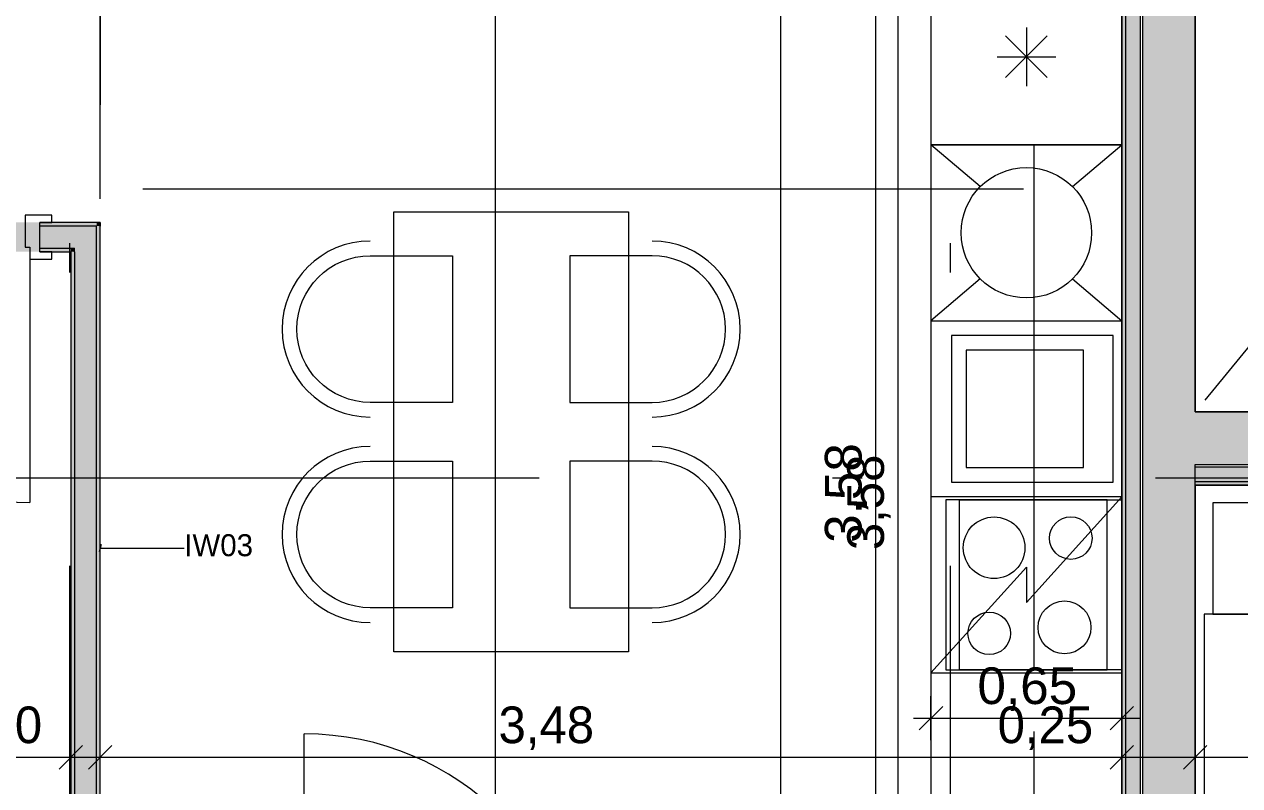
# Model space of a CAD drawing. Header units: metres. Extents: x -3 to 171, y -23 to 41.
# Drawn here: x 2.847 to 6.986, y -10.05 to -7.455 of the extents above; entities that cross this region are included whole.
import ezdxf

# ---------------------------------------------------------------- set-up
doc = ezdxf.new("R2010")
doc.units = ezdxf.units.M
doc.header["$MEASUREMENT"] = 0
for name, pattern in [('Achse', [0.004, 0.002, -0.001, 0, -0.001]), ('Schnittlinie', [0.006, 0.003, -0.0015, 0, -0.0015]), ('Strichlinie eng', [0.002, 0.0015, -0.0005]), ('Untersicht', [0.001, 0.0005, -0.0005])]:
    doc.linetypes.add(name, pattern=pattern)
for name, color, linetype in [('5._2.DG PP STG1_1_000 Achsraster', 7, 'Continuous'), ('5._2.DG PP STG1_1_110 Wand Aussen', 7, 'Continuous'), ('5._2.DG PP STG1_1_120 Wand Innen tragend', 7, 'Continuous'), ('5._2.DG PP STG1_1_130 Wand Innen', 7, 'Continuous'), ('5._2.DG PP STG1_1_220 Bodenaufbau', 7, 'Continuous'), ('5._2.DG PP STG1_1_230 Decke abgehaengt', 7, 'Continuous'), ('5._2.DG PP STG1_1_510 Möblierung', 7, 'Continuous'), ('5._2.DG PP STG1_1_530 Küche', 7, 'Continuous'), ('5._2.DG PP STG1_1_815 Raumbegrenzung', 7, 'Continuous'), ('5._2.DG PP STG1_1_851 Marker Schnitt', 7, 'Continuous'), ('5._2.DG PP STG1_1_915 Allgemein Beschriftung.x', 7, 'Continuous'), ('5._2.DG PP STG1_1_950 Polierplan Bemaßung', 7, 'Continuous'), ('5._2.DG PP STG1_1_950-1 Polierplan Bemaßung Küche', 7, 'Continuous')]:
    doc.layers.add(name, color=color, linetype=linetype)
doc.styles.add('ERSTELLTER_STIL_1', font='arial.ttf')
doc.styles.add('ERSTELLTER_STIL_2', font='')
doc.styles.get('ERSTELLTER_STIL_2').set_extended_font_data('Eurostile')

msp = doc.modelspace()

# ---------------------------------------------------------------- hatches: boundary and pattern name
at = {"layer": '5._2.DG PP STG1_1_120 Wand Innen tragend', "linetype": 'Continuous', "lineweight": 13, "true_color": 0x3f7f02}
for points in [[(6.835, -10.845), (6.835, -7.195), (6.6771, -7.195), (6.655, -7.2118), (6.655, -10.845)], [(11.595, -8.775), (6.835, -8.775), (6.835, -8.955), (11.595, -8.955)]]:
    msp.add_hatch(color=76, dxfattribs=at).paths.add_polyline_path(points)
at = {"layer": '5._2.DG PP STG1_1_120 Wand Innen tragend', "linetype": 'Continuous', "lineweight": 13, "true_color": 0xfb02fe}
for points in [[(6.5975, -10.845), (6.5975, -7.265), (6.585, -7.265), (6.585, -10.845)], [(11.8325, -9.0125), (6.835, -9.0125), (6.835, -9.025), (11.8325, -9.025)]]:
    msp.add_hatch(color=6, dxfattribs=at).paths.add_polyline_path(points)
at = {"layer": '5._2.DG PP STG1_1_120 Wand Innen tragend', "linetype": 'Continuous', "lineweight": 13, "true_color": 0xffaa00}
for points in [[(6.6475, -10.845), (6.6475, -7.2525), (6.6014, -7.2525), (6.5975, -7.2555), (6.5975, -10.845)], [(11.7825, -8.9625), (6.835, -8.9625), (6.835, -9.0125), (11.7825, -9.0125)]]:
    msp.add_hatch(color=40, dxfattribs=at).paths.add_polyline_path(points)
at = {"layer": '5._2.DG PP STG1_1_130 Wand Innen', "linetype": 'Continuous', "lineweight": 0, "true_color": 0xffffff}
msp.add_hatch(color=7, dxfattribs=at).paths.add_polyline_path([(2.9, -8.2295), (2.9, -8.1295), (2.01, -8.1295), (2.01, -8.2295)])
at = {"layer": '5._2.DG PP STG1_1_130 Wand Innen', "linetype": 'Continuous', "lineweight": 13, "true_color": 0xfb02fe}
for points in [[(2.9, -8.1295), (2.9, -8.142), (3.0925, -8.142), (3.0925, -8.1295)], [(3.0925, -8.142), (3.105, -8.142), (3.105, -8.1295)], [(3.0925, -8.1295), (3.0925, -8.142), (3.105, -8.1295)], [(3.0925, -8.142), (3.0925, -8.6195), (3.105, -8.6195), (3.105, -8.142)], [(3.005, -8.217), (2.9, -8.217), (2.9, -8.2295), (3.005, -8.2295)], [(3.005, -8.2295), (3.0175, -8.2295), (3.0175, -8.217)], [(3.005, -8.2295), (3.0175, -8.217), (3.005, -8.217)], [(3.005, -8.2295), (3.005, -8.6195), (3.0175, -8.6195), (3.0175, -8.2295)], [(3.005, -8.6195), (3.005, -10.845), (3.0175, -10.845), (3.0175, -8.6195)], [(3.105, -10.845), (3.105, -8.6195), (3.0925, -8.6195), (3.0925, -10.845)]]:
    msp.add_hatch(color=6, dxfattribs=at).paths.add_polyline_path(points)
at = {"layer": '5._2.DG PP STG1_1_130 Wand Innen', "linetype": 'Continuous', "lineweight": 13, "true_color": 0xffaa00}
for points in [[(2.9, -8.217), (3.0175, -8.217), (3.0175, -8.142), (2.9, -8.142)], [(3.0175, -8.217), (3.0925, -8.217), (3.0925, -8.142)], [(3.0175, -8.217), (3.0925, -8.142), (3.0175, -8.142)], [(3.0175, -8.217), (3.0175, -8.6195), (3.0925, -8.6195), (3.0925, -8.217)], [(3.0175, -8.6195), (3.0175, -10.845), (3.0925, -10.845), (3.0925, -8.6195)]]:
    msp.add_hatch(color=40, dxfattribs=at).paths.add_polyline_path(points)

# ---------------------------------------------------------------- linework, layer by layer
at = {"layer": '5._2.DG PP STG1_1_000 Achsraster', "color": 5, "linetype": 'Achse', "lineweight": 0, "ltscale": 1000}
for p, q in [((3, 3), (3, -22.5231)), ((6, 3), (6, -22.5231)), ((-1.5, -9), (21, -9))]:
    msp.add_line(p, q, dxfattribs=at)
at = {"layer": '5._2.DG PP STG1_1_110 Wand Aussen', "color": 7, "linetype": 'Continuous', "lineweight": 13, "ltscale": 1000}
msp.add_line((3.8004, -10.82), (3.8004, -9.873), dxfattribs=at)
msp.add_arc((3.8004, -10.82), 0.947, 0, 90, dxfattribs=at)
at = {"layer": '5._2.DG PP STG1_1_120 Wand Innen tragend', "color": 7, "linetype": 'Continuous', "lineweight": 13, "ltscale": 1000}
for p, q in [((6.6475, -7.2175), (6.6475, -10.845)), ((6.5975, -7.2555), (6.5975, -10.845)), ((6.835, -8.9625), (11.775, -8.9625)), ((6.835, -9.0125), (11.7825, -9.0125))]:
    msp.add_line(p, q, dxfattribs=at)
at = {"layer": '5._2.DG PP STG1_1_120 Wand Innen tragend', "color": 7, "linetype": 'Continuous', "lineweight": 18, "ltscale": 1000}
for p, q in [((6.655, -7.2118), (6.655, -10.845)), ((6.835, -8.955), (11.595, -8.955))]:
    msp.add_line(p, q, dxfattribs=at)
at = {"layer": '5._2.DG PP STG1_1_120 Wand Innen tragend', "color": 7, "linetype": 'Continuous', "lineweight": 18, "ltscale": 1000, "flags": 128}
for points in [[(6.835, -8.775), (6.835, -7.075)], [(11.595, -8.775), (6.835, -8.775)], [(6.835, -11.025), (6.835, -8.955)]]:
    msp.add_lwpolyline(points, dxfattribs=at)
at = {"layer": '5._2.DG PP STG1_1_120 Wand Innen tragend', "color": 7, "linetype": 'Continuous', "lineweight": 13, "ltscale": 1000, "flags": 128}
for points in [[(6.585, -7.265), (6.585, -10.845)], [(6.835, -8.9625), (6.835, -8.955)], [(6.835, -9.0125), (6.835, -8.9625)], [(6.835, -9.025), (6.835, -9.0125)], [(6.835, -9.025), (9.355, -9.025)]]:
    msp.add_lwpolyline(points, dxfattribs=at)
at = {"layer": '5._2.DG PP STG1_1_130 Wand Innen', "color": 7, "linetype": 'Continuous', "lineweight": 13, "ltscale": 1000}
for p, q in [((2.85, -8.1045), (2.85, -8.2145)), ((2.94, -8.1045), (2.85, -8.1045)), ((2.94, -8.1295), (2.94, -8.1045)), ((2.9, -8.2295), (2.9, -8.1295)), ((2.9, -8.1295), (2.94, -8.1295)), ((2.85, -8.2145), (2.865, -8.2145)), ((2.865, -8.2145), (2.865, -8.2545)), ((2.94, -8.2295), (2.9, -8.2295)), ((2.94, -8.2545), (2.94, -8.2295)), ((2.865, -8.2545), (2.94, -8.2545)), ((2.865, -8.2545), (2.865, -9.0845))]:
    msp.add_line(p, q, dxfattribs=at)
at = {"layer": '5._2.DG PP STG1_1_130 Wand Innen', "color": 8, "linetype": 'Untersicht', "lineweight": 13, "ltscale": 1000}
for p, q in [((2.01, -8.1295), (2.9, -8.1295)), ((2.01, -8.2295), (2.9, -8.2295))]:
    msp.add_line(p, q, dxfattribs=at)
at = {"layer": '5._2.DG PP STG1_1_130 Wand Innen', "color": 7, "linetype": 'Continuous', "lineweight": 18, "ltscale": 1000}
for p, q in [((2.9, -8.142), (2.9, -8.1295)), ((2.9, -8.142), (2.9, -8.1295)), ((2.9, -8.142), (2.9, -8.1295)), ((3.0175, -8.142), (2.9, -8.142)), ((2.9, -8.217), (2.9, -8.142)), ((2.9, -8.217), (2.9, -8.142)), ((2.9, -8.217), (2.9, -8.142)), ((3.0925, -8.142), (3.0175, -8.142)), ((3.0925, -8.217), (3.0925, -8.142)), ((3.0925, -8.217), (3.0925, -8.142)), ((2.9, -8.217), (3.0175, -8.217)), ((2.9, -8.2295), (2.9, -8.217)), ((2.9, -8.2295), (2.9, -8.217)), ((2.9, -8.2295), (2.9, -8.217)), ((3.0175, -8.2295), (3.0175, -8.217)), ((3.0175, -8.2295), (3.0175, -8.217)), ((3.0175, -8.2295), (3.0175, -8.6195)), ((3.0925, -8.6195), (3.0925, -8.217)), ((3.0175, -8.6195), (3.0175, -10.845)), ((3.0925, -10.845), (3.0925, -8.6195))]:
    msp.add_line(p, q, dxfattribs=at)
at = {"layer": '5._2.DG PP STG1_1_130 Wand Innen', "color": 7, "linetype": 'Continuous', "lineweight": 18, "ltscale": 1000, "flags": 128}
for points in [[(3.105, -8.1295), (2.9, -8.1295)], [(3.105, -8.1295), (3.105, -8.142)], [(3.105, -8.6195), (3.105, -8.142)], [(2.9, -8.2295), (3.005, -8.2295)], [(3.005, -8.2295), (3.005, -8.6195)], [(3.005, -8.6195), (3.005, -10.845)], [(3.105, -10.845), (3.105, -8.6195)]]:
    msp.add_lwpolyline(points, dxfattribs=at)
at = {"layer": '5._2.DG PP STG1_1_130 Wand Innen', "color": 7, "linetype": 'Continuous', "lineweight": 13, "ltscale": 1000}
msp.add_arc((2.865, -8.2545), 0.83, 180, 270, dxfattribs=at)
at = {"layer": '5._2.DG PP STG1_1_220 Bodenaufbau', "color": 7, "linetype": 'Continuous', "lineweight": 13, "ltscale": 1000, "true_color": 0xf4f4f4, "flags": 128}
for points in [[(11.975, -8.775), (6.835, -8.775), (6.835, -6.225), (8.295, -6.225), (8.295, -5.925), (8.745, -5.925), (8.745, -3.865), (11.085, -3.865), (11.085, -6.225), (10.925, -6.225), (10.925, -7.535), (11.975, -7.535)], [(7.985, -6.225), (6.835, -6.225), (6.835, -8.775), (8.055, -8.775), (8.055, -7.555), (7.985, -7.555)]]:
    msp.add_lwpolyline(points, close=True, dxfattribs=at)
at = {"layer": '5._2.DG PP STG1_1_230 Decke abgehaengt', "color": 8, "linetype": 'Untersicht', "lineweight": 13, "ltscale": 1000}
msp.add_line((8.925, -6.225), (6.8681, -8.7353), dxfattribs=at)
at = {"layer": '5._2.DG PP STG1_1_230 Decke abgehaengt', "color": 8, "linetype": 'Untersicht', "lineweight": 13, "ltscale": 1000, "flags": 128}
msp.add_lwpolyline([(6.835, -8.775), (8.1691, -8.775), (8.1691, -7.535), (8.925, -7.535), (8.925, -6.225), (6.835, -6.225)], close=True, dxfattribs=at)
at = {"layer": '5._2.DG PP STG1_1_510 Möblierung', "color": 8, "linetype": 'Continuous', "lineweight": 13, "ltscale": 1000, "true_color": 0x7e7f7f}
for p, q in [((7.735, -9.025), (6.835, -9.025)), ((6.835, -9.025), (6.835, -11.025))]:
    msp.add_line(p, q, dxfattribs=at)
at = {"layer": '5._2.DG PP STG1_1_510 Möblierung', "color": 8, "linetype": 'Continuous', "lineweight": 13, "ltscale": 1000, "true_color": 0x7e7f7f, "flags": 128}
for points in [[(4.905, -8.0932), (4.905, -9.5932), (4.105, -9.5932), (4.105, -8.0932)], [(7.525, -9.465), (7.565, -9.505), (7.675, -9.505), (7.675, -9.085), (6.895, -9.085), (6.895, -9.465)], [(6.865, -10.995), (7.705, -10.995), (7.705, -9.645), (7.525, -9.465), (6.865, -9.465)]]:
    msp.add_lwpolyline(points, close=True, dxfattribs=at)
for points in [[(4.305, -8.2432), (4.305, -8.7432), (4.025, -8.7432, -1), (4.025, -8.2432)], [(4.705, -8.2432), (4.705, -8.7432), (4.985, -8.7432, 1), (4.985, -8.2432)], [(4.305, -8.9432), (4.305, -9.4432), (4.025, -9.4432, -1), (4.025, -8.9432)], [(4.705, -8.9432), (4.705, -9.4432), (4.985, -9.4432, 1), (4.985, -8.9432)]]:
    msp.add_lwpolyline(points, format="xyb", close=True, dxfattribs=at)
at = {"layer": '5._2.DG PP STG1_1_510 Möblierung', "color": 8, "linetype": 'Continuous', "lineweight": 13, "ltscale": 1000, "true_color": 0x7e7f7f}
for centre, start, end in [((4.025, -8.4932), 90, 270), ((4.985, -8.4932), 270, 90), ((4.025, -9.1932), 90, 270), ((4.985, -9.1932), 270, 90)]:
    msp.add_arc(centre, 0.3, start, end, dxfattribs=at)
at = {"layer": '5._2.DG PP STG1_1_530 Küche', "color": 150, "linetype": 'Continuous', "lineweight": 13, "ltscale": 1000, "true_color": 0x0f7ffe}
for p, q in [((6.26, -7.465), (6.26, -7.665)), ((6.1893, -7.4943), (6.3307, -7.6357)), ((6.1893, -7.6357), (6.3307, -7.4943)), ((6.16, -7.565), (6.36, -7.565)), ((6.1029, -8.0079), (5.935, -7.865)), ((6.4171, -8.0079), (6.585, -7.865)), ((6.1029, -8.3221), (5.935, -8.465)), ((6.4171, -8.3221), (6.585, -8.465)), ((6.055, -8.565), (6.055, -8.965)), ((6.455, -8.565), (6.055, -8.565)), ((6.455, -8.965), (6.455, -8.565)), ((6.055, -8.965), (6.455, -8.965)), ((6.26, -9.425), (6.585, -9.065)), ((5.935, -9.665), (6.26, -9.305)), ((6.26, -9.305), (6.26, -9.425))]:
    msp.add_line(p, q, dxfattribs=at)
at = {"layer": '5._2.DG PP STG1_1_530 Küche', "color": 150, "linetype": 'Strichlinie eng', "lineweight": 13, "ltscale": 1000, "true_color": 0x0f7ffe}
for p, q in [((6.585, -7.865), (6.285, -7.865)), ((6.285, -7.865), (6.285, -10.845)), ((6.585, -10.845), (6.585, -7.865)), ((6.0325, -9.655), (6.0325, -9.075)), ((6.0325, -9.075), (6.585, -9.075)), ((6.285, -9.075), (6.285, -9.655)), ((6.585, -9.075), (6.585, -9.655)), ((6.585, -9.655), (6.0325, -9.655))]:
    msp.add_line(p, q, dxfattribs=at)
at = {"layer": '5._2.DG PP STG1_1_530 Küche', "color": 150, "linetype": 'Continuous', "lineweight": 13, "ltscale": 1000, "true_color": 0x0f7ffe, "flags": 128}
for points in [[(5.935, -7.265), (5.935, -7.865), (6.585, -7.865), (6.585, -7.265)], [(6.585, -10.845), (6.585, -7.865), (5.935, -7.865), (5.935, -10.845)], [(5.935, -7.865), (5.935, -8.465), (6.585, -8.465), (6.585, -7.865)], [(6.005, -8.515), (6.005, -9.015), (6.555, -9.015), (6.555, -8.515)], [(5.935, -9.065), (5.935, -9.665), (6.585, -9.665), (6.585, -9.065)], [(5.985, -9.075), (5.985, -9.655), (6.535, -9.655), (6.535, -9.075)]]:
    msp.add_lwpolyline(points, close=True, dxfattribs=at)
at = {"layer": '5._2.DG PP STG1_1_530 Küche', "color": 150, "linetype": 'Continuous', "lineweight": 13, "ltscale": 1000, "true_color": 0x0f7ffe}
for centre, radius in [((6.26, -8.165), 0.2222), ((6.15, -9.2386), 0.105), ((6.4112, -9.2055), 0.0725), ((6.3898, -9.51), 0.09), ((6.1335, -9.5303), 0.0725)]:
    msp.add_circle(centre, radius, dxfattribs=at)
at = {"layer": '5._2.DG PP STG1_1_815 Raumbegrenzung', "color": 8, "linetype": 'Continuous', "lineweight": 13, "ltscale": 1000, "flags": 128}
msp.add_lwpolyline([(3.105, -8.0495), (3.105, -7.2295)], dxfattribs=at)
at = {"layer": '5._2.DG PP STG1_1_815 Raumbegrenzung', "color": 8, "linetype": 'Untersicht', "lineweight": 13, "ltscale": 1000, "flags": 128}
msp.add_lwpolyline([(3.105, -7.2295), (3.105, -8.1295)], dxfattribs=at)
at = {"layer": '5._2.DG PP STG1_1_851 Marker Schnitt', "color": 7, "linetype": 'Schnittlinie', "lineweight": 13, "ltscale": 1000}
for p, q in [((4.45, 4.805), (4.45, -18.475)), ((-2.85, -8.015), (14.6743, -8.015))]:
    msp.add_line(p, q, dxfattribs=at)
at = {"layer": '5._2.DG PP STG1_1_915 Allgemein Beschriftung.x', "color": 7, "linetype": 'Continuous', "lineweight": 13, "ltscale": 1000}
for p, q in [((3.1083, -9.2273), (3.1017, -9.2523)), ((3.105, -9.2398), (3.2799, -9.2398)), ((3.2799, -9.2398), (3.3916, -9.2398))]:
    msp.add_line(p, q, dxfattribs=at)
at = {"layer": '5._2.DG PP STG1_1_950 Polierplan Bemaßung', "color": 76, "linetype": 'Continuous', "lineweight": 13, "ltscale": 1000, "true_color": 0x3f7f02}
msp.add_line((5.423, -10.845), (5.423, -2.8478), dxfattribs=at)
at = {"layer": '5._2.DG PP STG1_1_950 Polierplan Bemaßung', "color": 6, "linetype": 'Continuous', "lineweight": 13, "ltscale": 1000, "true_color": 0xfb02fe}
for p, q in [((5.823, -10.845), (5.823, -7.265)), ((3.005, -10.0278), (3.005, -9.8778)), ((3.105, -10.0278), (3.105, -9.8778)), ((6.585, -10.0278), (6.585, -9.8778)), ((6.835, -10.0278), (6.835, -9.8778)), ((3.045, -9.9128), (2.965, -9.9928)), ((3.145, -9.9128), (3.065, -9.9928)), ((6.625, -9.9128), (6.545, -9.9928)), ((6.875, -9.9128), (6.795, -9.9928)), ((0.3467, -9.9528), (3.005, -9.9528)), ((3.005, -9.9528), (3.105, -9.9528)), ((3.105, -9.9528), (6.585, -9.9528)), ((6.585, -9.9528), (6.835, -9.9528)), ((6.835, -9.9528), (11.845, -9.9528))]:
    msp.add_line(p, q, dxfattribs=at)
at = {"layer": '5._2.DG PP STG1_1_950-1 Polierplan Bemaßung Küche', "color": 150, "linetype": 'Continuous', "lineweight": 13, "ltscale": 1000, "true_color": 0x0f7ffe}
for p, q in [((5.7468, -10.845), (5.7468, -7.265)), ((5.935, -9.8945), (5.935, -9.7445)), ((6.585, -9.8945), (6.585, -9.7445)), ((5.975, -9.7795), (5.895, -9.8595)), ((6.545, -9.8595), (6.625, -9.7795)), ((5.875, -9.8195), (5.935, -9.8195)), ((5.935, -9.8195), (6.585, -9.8195)), ((6.585, -9.8195), (6.645, -9.8195))]:
    msp.add_line(p, q, dxfattribs=at)

# ---------------------------------------------------------------- texts
at = {"layer": '5._2.DG PP STG1_1_915 Allgemein Beschriftung.x', "color": 7, "linetype": 'Continuous', "lineweight": 13, "insert": (3.3916, -9.2304), "char_height": 0.075, "attachment_point": 4, "style": 'ERSTELLTER_STIL_2'}
msp.add_mtext('\\A1;{\\pql;\\fEurostile|b0|i0|c0|p0;\\W1.000000;IW03}', dxfattribs=at)
at = {"layer": '5._2.DG PP STG1_1_950 Polierplan Bemaßung', "color": 6, "linetype": 'Continuous', "lineweight": 13, "true_color": 0xfb02fe, "insert": (5.798, -9.2465), "char_height": 0.125, "width": 0.382966, "attachment_point": 7, "rotation": 90, "style": 'ERSTELLTER_STIL_2'}
msp.add_mtext('\\A1;{\\pql;\\fEurostile|b0|i0|c0|p0;\\W1.000000;3,58}', dxfattribs=at)
at = {"layer": '5._2.DG PP STG1_1_950 Polierplan Bemaßung', "color": 6, "linetype": 'Continuous', "lineweight": 13, "true_color": 0xfb02fe, "char_height": 0.125, "width": 0.382966, "attachment_point": 7, "style": 'ERSTELLTER_STIL_2'}
for s, insert in [('\\A1;{\\pql;\\fEurostile|b0|i0|c0|p0;\\W1.000000;0,10}', (2.582, -9.9278)), ('\\A1;{\\pql;\\fEurostile|b0|i0|c0|p0;\\W1.000000;3,48}', (4.462, -9.9278)), ('\\A1;{\\pql;\\fEurostile|b0|i0|c0|p0;\\W1.000000;0,25}', (6.162, -9.9278))]:
    msp.add_mtext(s, dxfattribs=dict(at, insert=insert))
at = {"layer": '5._2.DG PP STG1_1_950-1 Polierplan Bemaßung Küche', "color": 150, "linetype": 'Continuous', "lineweight": 13, "true_color": 0x0f7ffe, "insert": (5.7218, -9.2218), "char_height": 0.125, "width": 0.33365, "attachment_point": 7, "rotation": 90, "style": 'ERSTELLTER_STIL_1'}
msp.add_mtext('\\A1;{\\pql;\\fArial|b0|i0|c0|p0;\\W1.000000;3,58}', dxfattribs=at)
at = {"layer": '5._2.DG PP STG1_1_950-1 Polierplan Bemaßung Küche', "color": 150, "linetype": 'Continuous', "lineweight": 13, "true_color": 0x0f7ffe, "insert": (6.0932, -9.7945), "char_height": 0.125, "width": 0.33365, "attachment_point": 7, "style": 'ERSTELLTER_STIL_1'}
msp.add_mtext('\\A1;{\\pql;\\fArial|b0|i0|c0|p0;\\W1.000000;0,65}', dxfattribs=at)

doc.saveas('drawing.dxf')
